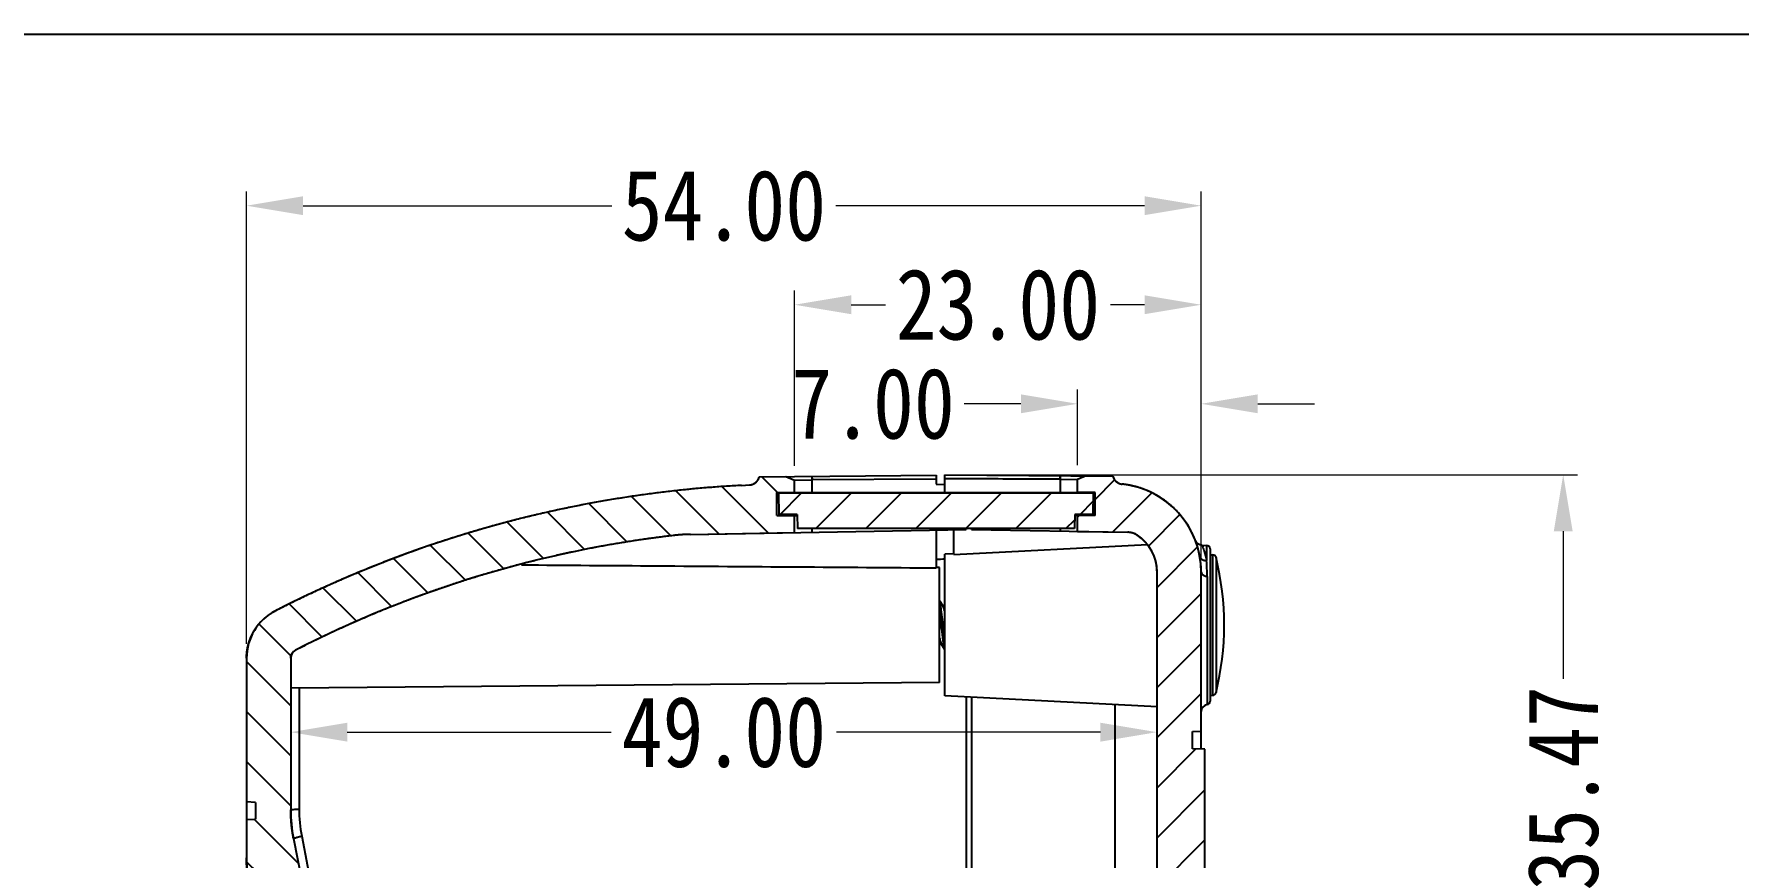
# Model space of a CAD drawing. Header units: millimetres. Extents: x -25 to 785, y -3301 to -3016.
# Drawn here: x 530.1 to 626.5, y -3062.6 to -3016 of the extents above; entities that cross this region are included whole.
import ezdxf

# ---------------------------------------------------------------- set-up
doc = ezdxf.new("R2010")
doc.units = ezdxf.units.MM
doc.layers.add('dim', color=3, linetype='Continuous', lineweight=9)
doc.styles.add('FFS', font='SIMFANG.TTF', dxfattribs={"width": 0.85})
doc.dimstyles.new('YanXiu', dxfattribs={"dimtxt": 2.5, "dimasz": 2.2, "dimexe": 1, "dimexo": 0.6, "dimgap": 0.66, "dimtad": 0, "dimzin": 1, "dimdsep": 46, "dimtxsty": 'FFS', "dimcen": 0, "dimclrd": 256, "dimclre": 131, "dimclrt": 42, "dimazin": 0, "dimtfac": 1, "dimtofl": 0, "dimtmove": 0, "dimatfit": 3, "dimfxl": 0, "dimlwd": 5, "dimlwe": 5, "dimarcsym": 0})
pattern_1 = [(45, (-955.922, -269.3517), (-1.4142136, 1.4142136), [])]

# ---------------------------------------------------------------- blocks, each defined once
blk = doc.blocks.new('*D41')
at = {"layer": 'Defpoints', "color": 0}
for p in [(0.136, 259.916), (35.112, 259.916), (42.036, 224.446)]:
    blk.add_point(p, dxfattribs=at)
at = {"layer": 'dim', "color": 131, "lineweight": 5}
for p, q in [((0.935, 259.916), (35.912, 259.916)), ((41.236, 224.446), (34.313, 224.446))]:
    blk.add_line(p, q, dxfattribs=at)
at = {"layer": 'dim', "lineweight": 5}
for p, q in [((35.112, 256.716), (35.112, 248.375)), ((35.112, 227.646), (35.112, 235.987))]:
    blk.add_line(p, q, dxfattribs=at)
at = {"layer": 'dim'}
for points in [[(34.579, 256.716), (35.646, 256.716), (35.112, 259.916)], [(34.579, 227.646), (35.646, 227.646), (35.112, 224.446)]]:
    blk.add_solid(points, dxfattribs=at)
at = {"layer": 'dim', "color": 42, "insert": (35.112, 242.181), "char_height": 4, "attachment_point": 5, "rotation": 90, "style": 'FFS'}
blk.add_mtext('35.47', dxfattribs=at)
blk = doc.blocks.new('*u4')
at = {"layer": 'Defpoints', "color": 2}
blk.add_lwpolyline([(-135.77, 94.941), (135.77, 94.941), (135.77, -94.941), (-135.77, -94.941)], close=True, dxfattribs=at)
blk = doc.blocks.new('*D8')
at = {"layer": 'Defpoints', "color": 0}
for p in [(7.636, 263.924), (7.636, 259.646), (14.636, 254.411)]:
    blk.add_point(p, dxfattribs=at)
at = {"layer": 'dim', "color": 131, "lineweight": 5}
for p, q in [((7.636, 260.446), (7.636, 264.724)), ((14.636, 255.211), (14.636, 264.724))]:
    blk.add_line(p, q, dxfattribs=at)
at = {"layer": 'dim', "lineweight": 5}
for p, q in [((4.436, 263.924), (1.236, 263.924)), ((17.836, 263.924), (21.036, 263.924))]:
    blk.add_line(p, q, dxfattribs=at)
at = {"layer": 'dim'}
for points in [[(4.436, 264.457), (4.436, 263.391), (7.636, 263.924)], [(17.836, 264.457), (17.836, 263.391), (14.636, 263.924)]]:
    blk.add_solid(points, dxfattribs=at)
at = {"layer": 'dim', "color": 42, "insert": (-3.929, 263.924), "char_height": 4, "attachment_point": 5, "style": 'FFS'}
blk.add_mtext('7.00', dxfattribs=at)
blk = doc.blocks.new('*D9')
at = {"layer": 'Defpoints', "color": 0}
for p in [(-8.364, 269.524), (-8.364, 259.616), (14.636, 254.411)]:
    blk.add_point(p, dxfattribs=at)
at = {"layer": 'dim', "color": 131, "lineweight": 5}
for p, q in [((-8.364, 260.415), (-8.364, 270.324)), ((14.636, 255.211), (14.636, 270.324))]:
    blk.add_line(p, q, dxfattribs=at)
at = {"layer": 'dim', "lineweight": 5}
for p, q in [((-5.164, 269.524), (-3.223, 269.524)), ((11.436, 269.524), (9.495, 269.524))]:
    blk.add_line(p, q, dxfattribs=at)
at = {"layer": 'dim'}
for points in [[(-5.164, 270.057), (-5.164, 268.991), (-8.364, 269.524)], [(11.436, 270.057), (11.436, 268.991), (14.636, 269.524)]]:
    blk.add_solid(points, dxfattribs=at)
at = {"layer": 'dim', "color": 42, "insert": (3.136, 269.524), "char_height": 4, "attachment_point": 5, "style": 'FFS'}
blk.add_mtext('23.00', dxfattribs=at)
blk = doc.blocks.new('*D10')
at = {"layer": 'Defpoints', "color": 0}
for p in [(-39.364, 275.124), (14.636, 254.411), (-39.364, 249.549)]:
    blk.add_point(p, dxfattribs=at)
at = {"layer": 'dim', "color": 131, "lineweight": 5}
for p, q in [((-39.364, 250.349), (-39.364, 275.924)), ((14.636, 255.211), (14.636, 275.924))]:
    blk.add_line(p, q, dxfattribs=at)
at = {"layer": 'dim', "lineweight": 5}
for p, q in [((-36.164, 275.124), (-18.696, 275.124)), ((11.436, 275.124), (-6.033, 275.124))]:
    blk.add_line(p, q, dxfattribs=at)
at = {"layer": 'dim'}
for points in [[(-36.164, 275.657), (-36.164, 274.591), (-39.364, 275.124)], [(11.436, 275.657), (11.436, 274.591), (14.636, 275.124)]]:
    blk.add_solid(points, dxfattribs=at)
at = {"layer": 'dim', "color": 42, "insert": (-12.364, 275.124), "char_height": 4, "attachment_point": 5, "style": 'FFS'}
blk.add_mtext('54.00', dxfattribs=at)
blk = doc.blocks.new('*D11')
at = {"layer": 'Defpoints', "color": 0}
for p in [(-36.864, 249.224), (12.136, 249.224), (12.136, 245.36)]:
    blk.add_point(p, dxfattribs=at)
at = {"layer": 'dim', "color": 131, "lineweight": 5}
for p, q in [((-36.864, 248.424), (-36.864, 244.56)), ((12.136, 248.424), (12.136, 244.56))]:
    blk.add_line(p, q, dxfattribs=at)
at = {"layer": 'dim', "lineweight": 5}
for p, q in [((-33.664, 245.36), (-18.733, 245.36)), ((8.936, 245.36), (-5.996, 245.36))]:
    blk.add_line(p, q, dxfattribs=at)
at = {"layer": 'dim'}
for points in [[(-33.664, 245.893), (-33.664, 244.826), (-36.864, 245.36)], [(8.936, 245.893), (8.936, 244.826), (12.136, 245.36)]]:
    blk.add_solid(points, dxfattribs=at)
at = {"layer": 'dim', "color": 42, "insert": (-12.364, 245.36), "char_height": 4, "attachment_point": 5, "style": 'FFS'}
blk.add_mtext('49.00', dxfattribs=at)
blk = doc.blocks.new('*D15')
at = {"layer": 'Defpoints', "color": 0}
for p in [(-36.708, 239.348), (1.636, 233.166), (-9.58, 217.099), (1.636, 184.666), (-11.843, 111.427)]:
    blk.add_point(p, dxfattribs=at)
at = {"layer": 'dim', "lineweight": 5}
for start, end in [(91.04548, 92.62565), (98.37435, 99.95452)]:
    blk.add_arc((1.636, 42.086), 175.372, start, end, dxfattribs=at)
at = {"layer": 'dim'}
for points in [[(-1.569, 217.962), (-1.559, 216.895), (1.636, 217.458)], [(-28.583, 214.293), (-28.777, 215.342), (-31.827, 214.236)]]:
    blk.add_solid(points, dxfattribs=at)
at = {"layer": 'dim', "color": 42, "insert": (-15.173, 216.651), "char_height": 4, "attachment_point": 5, "rotation": 5.5, "style": 'FFS'}
blk.add_mtext('11.00°', dxfattribs=at)
blk = doc.blocks.new('u96')
h = blk.add_hatch()
h.set_pattern_fill('DEFAULT__9', color=5, scale=2, angle=135, style=0, pattern_type=0)
h.set_pattern_definition([(135, (-955.922, -269.3517), (-1.4142136, -1.4142136), [])])
edge = h.paths.add_edge_path()
edge.add_line((0.136, 108.466), (0.136, 109.47))
edge.add_line((-0.364, 108.457), (0.136, 108.466))
edge.add_line((-0.364, 107.942), (-0.364, 108.457))
edge.add_line((-0.364, 107.942), (-12.024, 108.553))
edge.add_spline(control_points=[(-12.024, 108.553), (-13.456, 108.628), (-14.538, 109.569), (-14.812, 110.977)], knot_values=[0, 0, 0, 0, 1, 1, 1, 1], weights=[1, 0.858674, 0.858674, 1], degree=3, periodic=0)
edge.add_line((-16.278, 118.52), (-14.812, 110.977))
edge.add_line((-16.278, 118.52), (-15.774, 118.546))
edge.add_line((-15.774, 118.546), (-15.954, 119.477))
edge.add_line((-15.954, 119.477), (-16.469, 119.504))
edge.add_line((-17.035, 122.416), (-16.469, 119.504))
edge.add_line((-17.035, 122.416), (-16.02, 122.434))
edge.add_line((-38.367, 237.399), (-16.02, 122.434))
edge.add_line((-39.329, 237.416), (-38.367, 237.399))
edge.add_spline(control_points=[(-39.329, 237.416), (-39.353, 237.694), (-39.364, 237.973), (-39.364, 238.253)], knot_values=[0, 0, 0, 0, 1, 1, 1, 1], weights=[1, 0.999415, 0.999415, 1], degree=3, periodic=0)
edge.add_line((-39.364, 240.416), (-39.364, 238.253))
edge.add_line((-39.364, 240.416), (-38.864, 240.442))
edge.add_line((-38.864, 241.39), (-38.864, 240.442))
edge.add_line((-38.864, 241.39), (-39.364, 241.416))
edge.add_line((-39.364, 249.549), (-39.364, 241.416))
edge.add_spline(control_points=[(-39.364, 249.549), (-39.364, 250.706), (-38.761, 251.692), (-37.732, 252.22)], knot_values=[0, 0, 0, 0, 1, 1, 1, 1], weights=[1, 0.902113, 0.902113, 1], degree=3, periodic=0)
edge.add_spline(control_points=[(-11.364, 259.313), (-20.589, 258.83), (-29.51, 256.43), (-37.732, 252.22)], knot_values=[0, 0, 0, 0, 1, 1, 1, 1], weights=[1, 0.985291, 0.985291, 1], degree=3, periodic=0)
edge.add_line((-11.364, 259.313), (-10.918, 259.337))
edge.add_spline(control_points=[(-10.918, 259.337), (-10.64, 259.351), (-10.426, 259.531), (-10.364, 259.803)], knot_values=[0, 0, 0, 0, 1, 1, 1, 1], weights=[1, 0.865203, 0.865203, 1], degree=3, periodic=0)
edge.add_line((-10.364, 259.803), (-8.866, 259.816))
edge.add_line((-8.866, 259.816), (-8.364, 259.616))
edge.add_line((-8.364, 258.916), (-8.364, 259.616))
edge.add_line((-9.364, 258.916), (-8.364, 258.916))
edge.add_line((-9.364, 257.616), (-9.364, 258.916))
edge.add_line((-9.364, 257.616), (-8.364, 257.616))
edge.add_line((-8.364, 256.647), (-8.364, 257.616))
edge.add_line((-14.256, 256.544), (-8.364, 256.647))
edge.add_spline(control_points=[(-14.256, 256.544), (-14.585, 256.538), (-14.915, 256.516), (-15.242, 256.478)], knot_values=[0, 0, 0, 0, 1, 1, 1, 1], weights=[1, 0.999185, 0.999185, 1], degree=3, periodic=0)
edge.add_spline(control_points=[(-15.242, 256.478), (-22.709, 255.605), (-29.901, 253.421), (-36.592, 249.994)], knot_values=[0, 0, 0, 0, 1, 1, 1, 1], weights=[1, 0.989414, 0.989414, 1], degree=3, periodic=0)
edge.add_spline(control_points=[(-36.864, 249.549), (-36.864, 249.742), (-36.764, 249.907), (-36.592, 249.994)], knot_values=[0, 0, 0, 0, 1, 1, 1, 1], weights=[1, 0.902113, 0.902113, 1], degree=3, periodic=0)
edge.add_line((-36.864, 249.549), (-36.864, 240.969))
edge.add_spline(control_points=[(-36.708, 239.348), (-36.812, 239.882), (-36.864, 240.425), (-36.864, 240.969)], knot_values=[0, 0, 0, 0, 1, 1, 1, 1], weights=[1, 0.996931, 0.996931, 1], degree=3, periodic=0)
edge.add_line((-36.708, 239.348), (-11.843, 111.427))
edge.add_spline(control_points=[(-11.843, 111.427), (-11.797, 111.192), (-11.617, 111.035), (-11.378, 111.023)], knot_values=[0, 0, 0, 0, 1, 1, 1, 1], weights=[1, 0.858674, 0.858674, 1], degree=3, periodic=0)
edge.add_line((1.336, 110.357), (-11.378, 111.023))
edge.add_line((1.336, 109.49), (1.336, 110.357))
edge.add_line((0.136, 109.47), (1.336, 109.49))
h = blk.add_hatch()
h.set_pattern_fill('A', color=5, scale=2, angle=45, style=0, pattern_type=0)
h.set_pattern_definition(pattern_1)
edge = h.paths.add_edge_path()
edge.add_line((0.136, 107.916), (0.136, 109.42))
edge.add_line((0.136, 109.42), (1.636, 109.446))
edge.add_line((1.636, 109.446), (1.636, 110.498))
edge.add_line((9.766, 110.924), (1.636, 110.498))
edge.add_spline(control_points=[(12.136, 113.421), (12.136, 112.016), (11.169, 110.998), (9.766, 110.924)], knot_values=[0, 0, 0, 0, 1, 1, 1, 1], weights=[1, 0.816916, 0.816916, 1], degree=3, periodic=0)
edge.add_line((12.136, 113.421), (12.136, 254.411))
edge.add_spline(control_points=[(12.136, 254.411), (12.136, 255.268), (11.73, 256.022), (11.016, 256.496)], knot_values=[0, 0, 0, 0, 1, 1, 1, 1], weights=[1, 0.92066, 0.92066, 1], degree=3, periodic=0)
edge.add_spline(control_points=[(11.016, 256.496), (10.856, 256.601), (10.673, 256.658), (10.481, 256.662)], knot_values=[0, 0, 0, 0, 1, 1, 1, 1], weights=[1, 0.973328, 0.973328, 1], degree=3, periodic=0)
edge.add_line((7.636, 256.711), (10.481, 256.662))
edge.add_line((7.636, 256.711), (7.636, 257.616))
edge.add_line((8.636, 257.616), (7.636, 257.616))
edge.add_line((8.636, 257.616), (8.636, 258.916))
edge.add_line((8.636, 258.916), (7.636, 258.916))
edge.add_line((7.636, 258.916), (7.636, 259.646))
edge.add_line((8.137, 259.846), (7.636, 259.646))
edge.add_line((9.636, 259.833), (8.137, 259.846))
edge.add_spline(control_points=[(9.636, 259.833), (9.7, 259.581), (9.896, 259.411), (10.155, 259.384)], knot_values=[0, 0, 0, 0, 1, 1, 1, 1], weights=[1, 0.880203, 0.880203, 1], degree=3, periodic=0)
edge.add_spline(control_points=[(14.636, 254.411), (14.636, 257.104), (12.833, 259.105), (10.155, 259.384)], knot_values=[0, 0, 0, 0, 1, 1, 1, 1], weights=[1, 0.828608, 0.828608, 1], degree=3, periodic=0)
edge.add_line((14.636, 245.416), (14.636, 254.411))
edge.add_line((14.136, 245.407), (14.636, 245.416))
edge.add_line((14.136, 244.416), (14.136, 245.407))
edge.add_line((14.836, 244.404), (14.136, 244.416))
edge.add_line((14.836, 208.916), (14.836, 244.404))
edge.add_line((14.836, 208.916), (14.336, 208.913))
edge.add_line((14.336, 158.919), (14.336, 208.913))
edge.add_line((14.836, 158.916), (14.336, 158.919))
edge.add_line((14.836, 123.428), (14.836, 158.916))
edge.add_line((14.836, 123.428), (14.136, 123.416))
edge.add_line((14.136, 122.425), (14.136, 123.416))
edge.add_line((14.136, 122.425), (14.636, 122.416))
edge.add_line((14.636, 113.421), (14.636, 122.416))
edge.add_spline(control_points=[(14.636, 113.421), (14.636, 110.612), (12.702, 108.575), (9.897, 108.428)], knot_values=[0, 0, 0, 0, 1, 1, 1, 1], weights=[1, 0.816916, 0.816916, 1], degree=3, periodic=0)
edge.add_line((9.897, 108.428), (0.136, 107.916))
h = blk.add_hatch()
h.set_pattern_fill('DEFAULT__9', color=5, scale=2, angle=45, style=0, pattern_type=0)
h.set_pattern_definition(pattern_1)
edge = h.paths.add_edge_path()
edge.add_line((8.536, 258.866), (-9.264, 258.866))
edge.add_line((8.515, 257.666), (8.536, 258.866))
edge.add_line((8.515, 257.666), (7.486, 257.666))
edge.add_line((7.486, 257.666), (7.472, 256.866))
edge.add_line((7.472, 256.866), (-8.2, 256.866))
edge.add_line((-8.214, 257.666), (-8.2, 256.866))
edge.add_line((-8.214, 257.666), (-9.243, 257.666))
edge.add_line((-9.243, 257.666), (-9.264, 258.866))
at = {"color": 7}
for p, q in [((-10.364, 259.803), (-0.364, 259.89)), ((-10.364, 259.803), (-8.866, 259.816)), ((-8.866, 259.816), (-8.364, 259.616)), ((-8.866, 259.816), (-8.364, 259.616)), ((-8.364, 259.616), (-7.382, 259.629)), ((-8.364, 258.916), (-8.364, 259.616)), ((-8.364, 258.916), (-8.364, 259.616)), ((-7.392, 259.829), (-7.377, 259.629)), ((-0.364, 259.658), (-7.382, 259.629)), ((-7.382, 259.629), (-7.382, 258.916)), ((-0.364, 259.89), (-0.364, 259.375)), ((0.136, 258.866), (0.136, 259.916)), ((0.136, 259.916), (9.636, 259.833)), ((6.663, 259.859), (6.648, 259.659)), ((6.653, 259.659), (6.653, 258.916)), ((6.653, 259.659), (7.636, 259.646)), ((8.137, 259.846), (7.636, 259.646)), ((8.137, 259.846), (7.636, 259.646)), ((7.636, 258.916), (7.636, 259.646)), ((7.636, 258.916), (7.636, 259.646)), ((9.636, 259.833), (8.137, 259.846)), ((-11.364, 259.313), (-10.918, 259.337)), ((-11.364, 259.313), (-10.918, 259.337)), ((-9.364, 258.916), (-8.364, 258.916)), ((-9.364, 257.616), (-9.364, 258.916)), ((-9.364, 257.616), (-9.364, 258.916)), ((-9.364, 258.916), (8.636, 258.916)), ((8.536, 258.866), (-9.264, 258.866)), ((-9.243, 257.666), (-9.264, 258.866)), ((-9.243, 257.666), (-9.264, 258.866)), ((8.536, 258.866), (-9.264, 258.866)), ((-7.399, 258.916), (-7.399, 258.866)), ((-0.364, 259.375), (0.136, 259.366)), ((6.67, 258.916), (6.67, 258.866)), ((8.636, 258.916), (7.636, 258.916)), ((8.515, 257.666), (8.536, 258.866)), ((8.515, 257.666), (8.536, 258.866)), ((8.636, 257.616), (8.636, 258.916)), ((8.636, 257.616), (8.636, 258.916)), ((-9.364, 257.616), (-8.364, 257.616)), ((-9.364, 257.616), (-8.214, 257.616)), ((-8.214, 257.666), (-9.243, 257.666)), ((-8.214, 257.666), (-9.243, 257.666)), ((-8.364, 256.647), (-8.364, 257.616)), ((-8.364, 256.647), (-8.364, 257.616)), ((-8.214, 257.666), (-8.2, 256.866)), ((-8.214, 257.666), (-8.2, 256.866)), ((7.486, 257.666), (7.472, 256.866)), ((7.486, 257.666), (7.472, 256.866)), ((8.515, 257.666), (7.486, 257.666)), ((8.515, 257.666), (7.486, 257.666)), ((8.636, 257.616), (7.486, 257.616)), ((7.636, 256.711), (7.636, 257.616)), ((8.636, 257.616), (7.636, 257.616)), ((7.636, 256.711), (7.636, 257.616)), ((-14.256, 256.544), (1.336, 256.816)), ((-14.256, 256.544), (-8.364, 256.647)), ((7.472, 256.866), (-8.2, 256.866)), ((7.472, 256.866), (-8.2, 256.866)), ((-7.382, 256.866), (-7.382, 256.664)), ((-0.364, 256.786), (-0.364, 254.629)), ((0.636, 255.397), (0.636, 256.804)), ((1.336, 256.866), (1.336, 256.816)), ((1.636, 256.816), (1.636, 256.866)), ((1.636, 256.816), (10.481, 256.662)), ((6.653, 256.866), (6.653, 256.729)), ((7.636, 256.711), (10.481, 256.662)), ((0.636, 255.397), (11.596, 255.963)), ((14.689, 255.924), (14.939, 255.92)), ((14.939, 255.92), (14.939, 255.066)), ((15.136, 255.72), (15.136, 247.113)), ((-0.164, 254.666), (-0.364, 254.668)), ((-0.164, 248.167), (-0.164, 254.666)), ((0.636, 255.442), (0.136, 255.416)), ((0.136, 247.416), (0.136, 255.416)), ((15.136, 255.39), (15.282, 255.387)), ((15.282, 255.387), (15.282, 247.445)), ((15.473, 255.235), (15.473, 247.597)), ((12.136, 113.421), (12.136, 254.411)), ((12.136, 113.421), (12.136, 254.411)), ((14.636, 245.416), (14.636, 254.411)), ((14.636, 244.407), (14.636, 254.411)), ((14.969, 254.17), (14.969, 246.915)), ((0.136, 252.516), (0.015, 252.516)), ((-0.066, 251.428), (-0.068, 251.443)), ((-0.062, 251.393), (-0.066, 251.428)), ((0.037, 251.405), (0.032, 251.443)), ((-0.044, 250.316), (-0.164, 250.316)), ((-39.364, 249.549), (-39.364, 241.416)), ((-39.364, 249.549), (-39.364, 238.253)), ((-36.864, 249.549), (-36.864, 240.969)), ((-36.864, 249.549), (-36.864, 240.969)), ((-0.164, 248.166), (-36.864, 247.846)), ((-36.391, 247.85), (-36.391, 241.009)), ((12.136, 246.787), (0.136, 247.416)), ((1.336, 247.353), (1.336, 234.666)), ((1.636, 247.337), (1.636, 234.666)), ((9.766, 234.666), (9.766, 246.911)), ((15.136, 247.442), (15.282, 247.445)), ((14.136, 245.407), (14.636, 245.416)), ((14.136, 245.407), (14.636, 245.416)), ((14.136, 244.416), (14.136, 245.407)), ((14.136, 244.416), (14.136, 245.407)), ((14.836, 244.404), (14.136, 244.416)), ((14.836, 244.404), (14.136, 244.416)), ((14.836, 208.916), (14.836, 244.404)), ((14.836, 123.428), (14.836, 244.404)), ((-38.864, 241.39), (-39.364, 241.416)), ((-38.864, 241.39), (-39.364, 241.416)), ((-38.864, 241.39), (-38.864, 240.442)), ((-38.864, 241.39), (-38.864, 240.442)), ((-39.364, 240.416), (-38.864, 240.442)), ((-39.364, 240.416), (-38.864, 240.442)), ((-39.364, 240.416), (-39.364, 238.253)), ((-36.708, 239.348), (-11.843, 111.427)), ((-36.708, 239.348), (-11.843, 111.427)), ((-36.244, 239.482), (-13.01, 119.87))]:
    blk.add_line(p, q, dxfattribs=at)
for points in [[(14.679, 255.924), (14.558, 255.945), (14.408, 256.036), (14.311, 256.182)], [(0.039, 252.477), (-0.121, 252.745), (-0.164, 252.818)], [(-0.067, 250.356), (0.096, 250.08), (0.136, 250.014)]]:
    blk.add_lwpolyline(points, dxfattribs=at)
for centre, radius, start, end in [((-10.949, 259.936), 0.6, 273, 347.15818), ((10.217, 259.981), 0.6, 194.27029, 264.03985), ((-7.944, 194.05), 65.353, 93, 117.1163), ((9.636, 254.411), 5, 0, 84.03985), ((-14.081, 246.545), 10, 91, 96.66782), ((10.464, 255.662), 1, 56.47605, 89), ((-7.944, 194.05), 62.853, 96.66782, 117.1163), ((9.636, 254.411), 2.5, 0, 56.47605), ((14.936, 255.72), 0.2, 0, 89), ((-5.332, 355.012), 100.002, 272.84787, 273.13715), ((1.589, 254.173), 13.38, 359.98613, 3.82747), ((15.279, 255.187), 0.2, 13.81706, 89), ((-0.056, 251.416), 15.991, 346.18294, 13.81706), ((-36.364, 249.549), 3, 117.1163, 180), ((-36.364, 249.549), 0.5, 117.1163, 180), ((15.036, 246.521), 0.4, 99.59407, 180), ((14.936, 247.113), 0.2, 279.59407, 0), ((15.279, 247.645), 0.2, 271, 346.18294), ((-28.364, 240.969), 8.5, 180, 191), ((-28.38, 241.009), 8.011, 179.99995, 190.99246), ((-29.364, 238.253), 10, 180, 191)]:
    blk.add_arc(centre, radius, start, end, dxfattribs=at)
for points, start_tangent, end_tangent in [([(-10.918, 259.337), (-10.907, 259.338), (-10.895, 259.338), (-10.884, 259.34), (-10.872, 259.341), (-10.861, 259.343), (-10.849, 259.344), (-10.838, 259.346), (-10.826, 259.349), (-10.815, 259.351), (-10.803, 259.354), (-10.792, 259.357), (-10.78, 259.36), (-10.768, 259.364), (-10.757, 259.368), (-10.745, 259.372), (-10.734, 259.376), (-10.723, 259.381), (-10.711, 259.385), (-10.7, 259.39), (-10.689, 259.396), (-10.678, 259.401), (-10.667, 259.407), (-10.656, 259.413), (-10.645, 259.419), (-10.634, 259.425), (-10.624, 259.432), (-10.613, 259.439), (-10.603, 259.446), (-10.593, 259.454), (-10.583, 259.461), (-10.573, 259.469), (-10.563, 259.477), (-10.554, 259.485), (-10.544, 259.493), (-10.535, 259.502), (-10.526, 259.511), (-10.517, 259.52), (-10.509, 259.529), (-10.5, 259.538), (-10.492, 259.548), (-10.484, 259.557), (-10.476, 259.567), (-10.469, 259.577), (-10.461, 259.587), (-10.454, 259.597), (-10.448, 259.607), (-10.441, 259.618), (-10.434, 259.628), (-10.428, 259.639), (-10.422, 259.649), (-10.417, 259.66), (-10.411, 259.671), (-10.406, 259.681), (-10.401, 259.692), (-10.396, 259.703), (-10.392, 259.714), (-10.388, 259.725), (-10.384, 259.736), (-10.38, 259.747), (-10.376, 259.758), (-10.373, 259.769), (-10.37, 259.781), (-10.367, 259.792), (-10.364, 259.803)], (0.99863, 0.052336), (0.22226, 0.974987)), ([(-7.377, 259.629), (-7.37, 259.729), (-7.362, 259.829)], (-0.001263, 0.999999), (0.151441, 0.988466)), ([(6.653, 259.659), (4.5, 259.668), (2.329, 259.677), (0.136, 259.687)], (-0.999992, 0.003912), (-0.999989, 0.004635)), ([(6.636, 259.859), (6.643, 259.759)], (0.124403, -0.992232), (0.063551, -0.997979)), ([(6.643, 259.759), (6.648, 259.659)], (0.063551, -0.997979), (-0.005696, -0.999984)), ([(9.636, 259.833), (9.638, 259.823), (9.641, 259.812), (9.644, 259.802), (9.648, 259.792), (9.651, 259.781), (9.655, 259.771), (9.659, 259.76), (9.663, 259.75), (9.668, 259.74), (9.672, 259.73), (9.677, 259.719), (9.682, 259.709), (9.687, 259.699), (9.693, 259.689), (9.699, 259.679), (9.704, 259.669), (9.71, 259.66), (9.717, 259.65), (9.723, 259.64), (9.73, 259.631), (9.737, 259.621), (9.744, 259.612), (9.751, 259.603), (9.759, 259.594), (9.766, 259.585), (9.774, 259.576), (9.782, 259.568), (9.79, 259.559), (9.799, 259.551), (9.807, 259.543), (9.816, 259.535), (9.825, 259.527), (9.834, 259.52), (9.843, 259.512), (9.852, 259.505), (9.861, 259.498), (9.871, 259.491), (9.881, 259.484), (9.89, 259.478), (9.9, 259.472), (9.91, 259.465), (9.92, 259.46), (9.931, 259.454), (9.941, 259.448), (9.951, 259.443), (9.962, 259.438), (9.972, 259.433), (9.983, 259.429), (9.993, 259.424), (10.004, 259.42), (10.015, 259.416), (10.025, 259.413), (10.036, 259.409), (10.047, 259.406), (10.058, 259.403), (10.069, 259.4), (10.079, 259.397), (10.09, 259.395), (10.101, 259.392), (10.112, 259.39), (10.123, 259.389), (10.133, 259.387), (10.144, 259.386), (10.155, 259.384)], (0.246497, -0.969144), (0.994594, -0.103837)), ([(-11.364, 259.313), (-11.791, 259.29), (-12.217, 259.263), (-12.643, 259.234), (-13.07, 259.202), (-13.496, 259.167), (-13.922, 259.129), (-14.349, 259.088), (-14.775, 259.045), (-15.202, 258.999), (-15.628, 258.95), (-16.054, 258.898), (-16.48, 258.843), (-16.906, 258.786), (-17.331, 258.725), (-17.756, 258.662), (-18.181, 258.596), (-18.606, 258.527), (-19.031, 258.456), (-19.455, 258.381), (-19.878, 258.304), (-20.302, 258.224), (-20.724, 258.141), (-21.147, 258.055), (-21.569, 257.967), (-21.99, 257.876), (-22.411, 257.782), (-22.831, 257.685), (-23.251, 257.585), (-23.67, 257.483), (-24.088, 257.378), (-24.506, 257.27), (-24.923, 257.159), (-25.339, 257.045), (-25.754, 256.929), (-26.169, 256.81), (-26.583, 256.689), (-26.996, 256.564), (-27.408, 256.437), (-27.819, 256.307), (-28.229, 256.175), (-28.639, 256.04), (-29.047, 255.902), (-29.454, 255.762), (-29.861, 255.618), (-30.266, 255.473), (-30.67, 255.324), (-31.073, 255.173), (-31.475, 255.02), (-31.876, 254.863), (-32.275, 254.705), (-32.674, 254.543), (-33.071, 254.38), (-33.467, 254.213), (-33.861, 254.044), (-34.255, 253.873), (-34.647, 253.699), (-35.037, 253.522), (-35.427, 253.344), (-35.814, 253.162), (-36.201, 252.979), (-36.586, 252.792), (-36.969, 252.604), (-37.351, 252.413), (-37.732, 252.22)], (-0.99863, -0.052336), (-0.890083, -0.455798)), ([(14.636, 254.411), (14.635, 254.464), (14.634, 254.516), (14.633, 254.569), (14.631, 254.622), (14.629, 254.675), (14.625, 254.729), (14.622, 254.782), (14.618, 254.836), (14.613, 254.89), (14.607, 254.944), (14.601, 254.998), (14.594, 255.052), (14.587, 255.106), (14.579, 255.16), (14.571, 255.215), (14.561, 255.269), (14.552, 255.324), (14.541, 255.379), (14.53, 255.434), (14.518, 255.488), (14.506, 255.543), (14.493, 255.598), (14.479, 255.653), (14.465, 255.707), (14.45, 255.762), (14.434, 255.817), (14.418, 255.872), (14.401, 255.926), (14.383, 255.981), (14.364, 256.036), (14.345, 256.09), (14.326, 256.144), (14.305, 256.199), (14.284, 256.253), (14.262, 256.307), (14.24, 256.36), (14.217, 256.414), (14.193, 256.468), (14.169, 256.521), (14.144, 256.574), (14.118, 256.627), (14.091, 256.68), (14.064, 256.732), (14.037, 256.784), (14.008, 256.836), (13.979, 256.888), (13.949, 256.939), (13.919, 256.99), (13.888, 257.041), (13.857, 257.092), (13.824, 257.142), (13.791, 257.192), (13.758, 257.241), (13.724, 257.29), (13.689, 257.339), (13.654, 257.387), (13.618, 257.435), (13.581, 257.482), (13.544, 257.53), (13.506, 257.576), (13.468, 257.622), (13.429, 257.668), (13.39, 257.713), (13.35, 257.758), (13.31, 257.803), (13.269, 257.846), (13.227, 257.89), (13.185, 257.933), (13.143, 257.975), (13.1, 258.017), (13.056, 258.058), (13.012, 258.099), (12.968, 258.139), (12.923, 258.179), (12.878, 258.218), (12.832, 258.256), (12.786, 258.294), (12.74, 258.331), (12.693, 258.368), (12.645, 258.404), (12.598, 258.439), (12.55, 258.474), (12.501, 258.509), (12.453, 258.542), (12.404, 258.575), (12.354, 258.608), (12.305, 258.639), (12.255, 258.671), (12.204, 258.701), (12.154, 258.731), (12.103, 258.76), (12.052, 258.789), (12.001, 258.816), (11.95, 258.844), (11.898, 258.87), (11.846, 258.896), (11.794, 258.921), (11.742, 258.946), (11.69, 258.97), (11.637, 258.993), (11.585, 259.016), (11.532, 259.038), (11.479, 259.059), (11.426, 259.08), (11.373, 259.1), (11.32, 259.119), (11.267, 259.138), (11.214, 259.156), (11.16, 259.173), (11.107, 259.19), (11.054, 259.206), (11.001, 259.221), (10.947, 259.236), (10.894, 259.25), (10.841, 259.264), (10.787, 259.277), (10.734, 259.289), (10.681, 259.301), (10.628, 259.312), (10.575, 259.322), (10.522, 259.332), (10.469, 259.341), (10.417, 259.35), (10.364, 259.358), (10.311, 259.365), (10.259, 259.372), (10.207, 259.379), (10.155, 259.384)], (0, 1), (-0.994594, 0.103837)), ([(-14.256, 256.544), (-14.317, 256.543), (-14.379, 256.541), (-14.441, 256.539), (-14.503, 256.537), (-14.564, 256.534), (-14.626, 256.531), (-14.688, 256.527), (-14.75, 256.523), (-14.811, 256.519), (-14.873, 256.514), (-14.935, 256.509), (-14.996, 256.504), (-15.058, 256.498), (-15.119, 256.491), (-15.181, 256.485), (-15.242, 256.478)], (-0.999848, -0.017452), (-0.993236, -0.116113)), ([(11.016, 256.496), (11.002, 256.505), (10.987, 256.514), (10.972, 256.523), (10.956, 256.532), (10.941, 256.541), (10.925, 256.549), (10.909, 256.557), (10.893, 256.565), (10.877, 256.572), (10.861, 256.58), (10.845, 256.587), (10.828, 256.593), (10.811, 256.6), (10.795, 256.606), (10.778, 256.611), (10.761, 256.617), (10.744, 256.622), (10.726, 256.627), (10.709, 256.631), (10.692, 256.636), (10.674, 256.639), (10.657, 256.643), (10.64, 256.646), (10.622, 256.649), (10.604, 256.652), (10.587, 256.654), (10.569, 256.656), (10.552, 256.658), (10.534, 256.659), (10.517, 256.66), (10.499, 256.661), (10.481, 256.662)], (-0.833655, 0.552286), (-0.999848, 0.017452)), ([(-15.242, 256.478), (-15.588, 256.436), (-15.935, 256.393), (-16.281, 256.348), (-16.627, 256.3), (-16.973, 256.251), (-17.318, 256.2), (-17.664, 256.147), (-18.009, 256.092), (-18.355, 256.035), (-18.7, 255.976), (-19.044, 255.915), (-19.389, 255.852), (-19.733, 255.787), (-20.077, 255.721), (-20.421, 255.652), (-20.765, 255.582), (-21.108, 255.509), (-21.451, 255.435), (-21.793, 255.358), (-22.136, 255.28), (-22.477, 255.2), (-22.819, 255.118), (-23.16, 255.033), (-23.5, 254.947), (-23.84, 254.86), (-24.18, 254.77), (-24.519, 254.678), (-24.858, 254.584), (-25.196, 254.489), (-25.534, 254.392), (-25.871, 254.292), (-26.207, 254.191), (-26.543, 254.088), (-26.879, 253.983), (-27.213, 253.876), (-27.548, 253.768), (-27.881, 253.657), (-28.214, 253.545), (-28.546, 253.431), (-28.878, 253.314), (-29.209, 253.197), (-29.539, 253.077), (-29.868, 252.955), (-30.197, 252.832), (-30.525, 252.707), (-30.852, 252.58), (-31.178, 252.451), (-31.504, 252.32), (-31.829, 252.188), (-32.152, 252.054), (-32.476, 251.918), (-32.798, 251.78), (-33.119, 251.641), (-33.44, 251.5), (-33.759, 251.357), (-34.078, 251.212), (-34.395, 251.066), (-34.712, 250.918), (-35.028, 250.768), (-35.343, 250.617), (-35.657, 250.464), (-35.97, 250.309), (-36.281, 250.152), (-36.592, 249.994)], (-0.993236, -0.116113), (-0.890083, -0.455798)), ([(12.136, 254.411), (12.136, 254.43), (12.135, 254.448), (12.135, 254.467), (12.134, 254.486), (12.134, 254.504), (12.133, 254.523), (12.132, 254.541), (12.131, 254.56), (12.13, 254.579), (12.129, 254.598), (12.127, 254.616), (12.126, 254.635), (12.124, 254.654), (12.122, 254.673), (12.12, 254.692), (12.118, 254.71), (12.115, 254.729), (12.113, 254.748), (12.11, 254.767), (12.107, 254.786), (12.104, 254.805), (12.101, 254.824), (12.098, 254.842), (12.095, 254.861), (12.091, 254.88), (12.088, 254.899), (12.084, 254.918), (12.08, 254.937), (12.076, 254.956), (12.071, 254.974), (12.067, 254.993), (12.062, 255.012), (12.058, 255.031), (12.053, 255.05), (12.048, 255.068), (12.043, 255.087), (12.037, 255.106), (12.032, 255.124), (12.026, 255.143), (12.02, 255.162), (12.014, 255.18), (12.008, 255.199), (12.002, 255.217), (11.996, 255.236), (11.989, 255.254), (11.983, 255.272), (11.976, 255.291), (11.969, 255.309), (11.962, 255.327), (11.955, 255.345), (11.947, 255.364), (11.94, 255.382), (11.932, 255.4), (11.924, 255.418), (11.916, 255.436), (11.908, 255.454), (11.9, 255.471), (11.891, 255.489), (11.883, 255.507), (11.874, 255.524), (11.865, 255.542), (11.856, 255.559), (11.847, 255.577), (11.838, 255.594), (11.829, 255.611), (11.819, 255.629), (11.81, 255.646), (11.8, 255.663), (11.79, 255.68), (11.78, 255.697), (11.77, 255.714), (11.759, 255.73), (11.749, 255.747), (11.738, 255.763), (11.728, 255.78), (11.717, 255.796), (11.706, 255.813), (11.695, 255.829), (11.684, 255.845), (11.673, 255.861), (11.661, 255.877), (11.65, 255.892), (11.638, 255.908), (11.626, 255.924), (11.614, 255.939), (11.602, 255.955), (11.59, 255.97), (11.578, 255.985), (11.566, 256), (11.553, 256.015), (11.541, 256.03), (11.528, 256.045), (11.515, 256.059), (11.503, 256.074), (11.49, 256.088), (11.477, 256.103), (11.463, 256.117), (11.45, 256.131), (11.437, 256.145), (11.423, 256.159), (11.41, 256.173), (11.396, 256.186), (11.383, 256.2), (11.369, 256.213), (11.355, 256.226), (11.341, 256.239), (11.327, 256.252), (11.313, 256.265), (11.299, 256.278), (11.284, 256.29), (11.27, 256.303), (11.256, 256.315), (11.241, 256.328), (11.227, 256.34), (11.212, 256.352), (11.197, 256.364), (11.183, 256.375), (11.168, 256.387), (11.153, 256.398), (11.138, 256.41), (11.123, 256.421), (11.108, 256.432), (11.093, 256.443), (11.078, 256.454), (11.062, 256.464), (11.047, 256.475), (11.032, 256.485), (11.016, 256.496)], (0, 1), (-0.833655, 0.552286)), ([(14.68, 255.919), (14.684, 255.912), (14.7, 255.872), (14.801, 255.591)], (0.962772, 0.270315), (0.306438, -0.951891)), ([(14.801, 255.591), (14.939, 255.066)], (0.306438, -0.951891), (0.196797, -0.980444)), ([(-0.364, 254.629), (-8.218, 254.687), (-16.117, 254.745), (-23.819, 254.8)], (-0.999972, 0.007474), (-0.999975, 0.007097)), ([(14.553, 255.318), (14.622, 255.183), (14.76, 255.092), (14.939, 255.066)], (0.179945, -0.983677), (0.998784, 0.049296)), ([(14.636, 254.411), (14.679, 254.301), (14.798, 254.214), (14.969, 254.17)], (0, -1), (0.994694, -0.10288)), ([(0.032, 251.443), (-0.003, 251.745), (-0.039, 252.032), (-0.074, 252.295), (-0.109, 252.521), (-0.145, 252.703), (-0.165, 252.774)], (-0.115861, 0.993265), (-0.274727, 0.961522)), ([(-39.364, 249.549), (-39.364, 249.574), (-39.364, 249.598), (-39.364, 249.623), (-39.363, 249.648), (-39.362, 249.672), (-39.361, 249.697), (-39.359, 249.722), (-39.358, 249.747), (-39.356, 249.771), (-39.354, 249.796), (-39.352, 249.821), (-39.35, 249.846), (-39.347, 249.871), (-39.344, 249.896), (-39.341, 249.921), (-39.338, 249.946), (-39.335, 249.971), (-39.331, 249.996), (-39.327, 250.021), (-39.323, 250.046), (-39.319, 250.071), (-39.314, 250.097), (-39.309, 250.122), (-39.304, 250.147), (-39.299, 250.172), (-39.294, 250.197), (-39.288, 250.222), (-39.282, 250.247), (-39.276, 250.272), (-39.27, 250.297), (-39.263, 250.322), (-39.256, 250.347), (-39.249, 250.372), (-39.242, 250.397), (-39.235, 250.422), (-39.227, 250.447), (-39.219, 250.471), (-39.211, 250.496), (-39.203, 250.521), (-39.194, 250.545), (-39.185, 250.57), (-39.176, 250.594), (-39.167, 250.619), (-39.158, 250.643), (-39.148, 250.668), (-39.138, 250.692), (-39.128, 250.716), (-39.118, 250.74), (-39.107, 250.764), (-39.097, 250.788), (-39.086, 250.812), (-39.074, 250.836), (-39.063, 250.86), (-39.051, 250.883), (-39.04, 250.907), (-39.028, 250.93), (-39.015, 250.954), (-39.003, 250.977), (-38.99, 251), (-38.977, 251.023), (-38.964, 251.046), (-38.951, 251.069), (-38.938, 251.092), (-38.924, 251.114), (-38.91, 251.137), (-38.896, 251.159), (-38.882, 251.181), (-38.867, 251.203), (-38.853, 251.225), (-38.838, 251.247), (-38.823, 251.269), (-38.808, 251.29), (-38.792, 251.312), (-38.777, 251.333), (-38.761, 251.354), (-38.745, 251.375), (-38.729, 251.396), (-38.713, 251.416), (-38.696, 251.437), (-38.68, 251.457), (-38.663, 251.477), (-38.646, 251.497), (-38.629, 251.517), (-38.611, 251.537), (-38.594, 251.557), (-38.576, 251.576), (-38.559, 251.595), (-38.541, 251.614), (-38.523, 251.633), (-38.505, 251.652), (-38.486, 251.67), (-38.468, 251.688), (-38.449, 251.707), (-38.43, 251.725), (-38.412, 251.742), (-38.393, 251.76), (-38.373, 251.777), (-38.354, 251.795), (-38.335, 251.812), (-38.315, 251.828), (-38.296, 251.845), (-38.276, 251.861), (-38.256, 251.878), (-38.236, 251.894), (-38.216, 251.91), (-38.196, 251.925), (-38.176, 251.941), (-38.155, 251.956), (-38.135, 251.971), (-38.114, 251.986), (-38.094, 252.001), (-38.073, 252.015), (-38.052, 252.03), (-38.031, 252.044), (-38.01, 252.058), (-37.989, 252.071), (-37.968, 252.085), (-37.947, 252.098), (-37.926, 252.111), (-37.904, 252.124), (-37.883, 252.137), (-37.862, 252.149), (-37.84, 252.161), (-37.819, 252.173), (-37.797, 252.185), (-37.775, 252.197), (-37.754, 252.208), (-37.732, 252.22)], (0, 1), (0.890083, 0.455798)), ([(-0.068, 251.443), (-0.103, 251.745), (-0.139, 252.032), (-0.164, 252.224)], (-0.115861, 0.993265), (-0.137757, 0.990466)), ([(0.136, 252.161), (0.12, 252.234), (0.083, 252.37), (0.045, 252.465), (0.039, 252.477)], (-0.211721, 0.97733), (-0.451783, 0.892128)), ([(0.136, 250.057), (0.11, 250.158), (0.074, 250.349), (0.039, 250.582), (0.003, 250.85), (-0.032, 251.141), (-0.062, 251.393)], (-0.252814, 0.967515), (-0.115869, 0.993265)), ([(0.135, 250.606), (0.103, 250.85), (0.068, 251.141), (0.037, 251.405)], (-0.13852, 0.99036), (-0.115854, 0.993266)), ([(-36.864, 249.549), (-36.864, 249.558), (-36.864, 249.566), (-36.864, 249.574), (-36.863, 249.582), (-36.863, 249.591), (-36.862, 249.599), (-36.861, 249.607), (-36.86, 249.615), (-36.859, 249.624), (-36.858, 249.632), (-36.856, 249.641), (-36.854, 249.649), (-36.853, 249.657), (-36.851, 249.666), (-36.849, 249.674), (-36.846, 249.682), (-36.844, 249.691), (-36.842, 249.699), (-36.839, 249.707), (-36.836, 249.715), (-36.833, 249.724), (-36.83, 249.732), (-36.827, 249.74), (-36.823, 249.748), (-36.82, 249.756), (-36.816, 249.764), (-36.812, 249.772), (-36.808, 249.78), (-36.804, 249.787), (-36.8, 249.795), (-36.796, 249.803), (-36.791, 249.81), (-36.786, 249.818), (-36.782, 249.825), (-36.777, 249.832), (-36.772, 249.84), (-36.766, 249.847), (-36.761, 249.854), (-36.756, 249.861), (-36.75, 249.867), (-36.745, 249.874), (-36.739, 249.881), (-36.733, 249.887), (-36.727, 249.893), (-36.721, 249.9), (-36.715, 249.906), (-36.709, 249.912), (-36.702, 249.918), (-36.696, 249.924), (-36.69, 249.929), (-36.683, 249.935), (-36.676, 249.94), (-36.67, 249.945), (-36.663, 249.95), (-36.656, 249.955), (-36.649, 249.96), (-36.642, 249.965), (-36.635, 249.97), (-36.628, 249.974), (-36.621, 249.978), (-36.614, 249.983), (-36.607, 249.987), (-36.6, 249.991), (-36.592, 249.994)], (0, 1), (0.890083, 0.455798)), ([(-0.165, 250.672), (-0.148, 250.594), (-0.111, 250.46), (-0.074, 250.366), (-0.068, 250.355)], (0.211751, -0.977324), (0.453167, -0.891426)), ([(-36.864, 240.969), (-36.802, 240.989), (-36.629, 241.003), (-36.391, 241.009)], (0, 1), (0.999991, 0.004158)), ([(-36.708, 239.348), (-36.718, 239.398), (-36.727, 239.448), (-36.736, 239.498), (-36.745, 239.548), (-36.753, 239.598), (-36.761, 239.649), (-36.769, 239.699), (-36.776, 239.75), (-36.784, 239.8), (-36.79, 239.851), (-36.797, 239.901), (-36.803, 239.952), (-36.809, 240.003), (-36.815, 240.053), (-36.82, 240.104), (-36.825, 240.155), (-36.83, 240.206), (-36.834, 240.256), (-36.839, 240.307), (-36.842, 240.358), (-36.846, 240.409), (-36.849, 240.46), (-36.852, 240.511), (-36.855, 240.562), (-36.857, 240.613), (-36.859, 240.664), (-36.861, 240.715), (-36.862, 240.766), (-36.863, 240.817), (-36.864, 240.868), (-36.864, 240.919), (-36.864, 240.969)], (-0.190809, 0.981627), (0, 1)), ([(-36.708, 239.348), (-36.649, 239.38), (-36.48, 239.429), (-36.244, 239.482)], (-0.190804, 0.981628), (0.981022, 0.193896)), ([(-39.329, 237.416), (-39.338, 237.52), (-39.345, 237.625), (-39.351, 237.729), (-39.356, 237.834), (-39.359, 237.939), (-39.362, 238.043), (-39.364, 238.148), (-39.364, 238.253)], (-0.083665, 0.996494), (0, 1))]:
    blk.add_spline(points, degree=3, dxfattribs=dict(at, start_tangent=start_tangent, end_tangent=end_tangent))
at = {"layer": 'Defpoints', "xscale": 1.5, "yscale": 1.5, "zscale": 1.5}
blk.add_blockref('*u4', (0, 142.412), dxfattribs=at)
at = {"layer": 'dim'}
for base, p1, p2, picture, middle in [((-39.364, 275.124), (14.636, 254.411), (-39.364, 249.549), '*D10', (-12.364, 275.124)), ((-8.364, 269.524), (14.636, 254.411), (-8.364, 259.616), '*D9', (3.136, 269.524)), ((7.636, 263.924), (14.636, 254.411), (7.636, 259.646), '*D8', (-3.929, 263.924)), ((12.136, 245.36), (-36.864, 249.224), (12.136, 249.224), '*D11', (-12.364, 245.36))]:
    dim = blk.add_linear_dim(base=base, p1=p1, p2=p2, dimstyle='YanXiu', override={"dimtxt": 4, "dimasz": 3.2, "dimexe": 0.7996, "dimexo": 0.7996, "dimgap": 0.7996}, dxfattribs=at)
    dim.commit()
    dim.dimension.update_dxf_attribs({"geometry": picture, "text_midpoint": middle})
dim = blk.add_linear_dim(base=(35.112, 259.916), p1=(42.036, 224.446), p2=(0.136, 259.916), angle=90, dimstyle='YanXiu', override={"dimtxt": 4, "dimasz": 3.2, "dimexe": 0.7996, "dimexo": 0.7996, "dimgap": 0.7996}, dxfattribs=at)
dim.commit()
dim.dimension.update_dxf_attribs({"geometry": '*D41', "text_midpoint": (35.112, 242.181)})
dim = blk.add_angular_dim_2l(base=(-9.58, 217.099), line1=((1.636, 233.166), (1.636, 184.666)), line2=((-36.708, 239.348), (-11.843, 111.427)), dimstyle='YanXiu', override={"dimtxt": 4, "dimasz": 3.2, "dimexe": 0.7996, "dimexo": 0.7996, "dimgap": 0.7996}, dxfattribs=at)
dim.commit()
dim.dimension.update_dxf_attribs({"geometry": '*D15', "text_midpoint": (-15.173, 216.651)})

msp = doc.modelspace()

# ---------------------------------------------------------------- block references
msp.add_blockref('u96', (581.478, -3300.845))

doc.saveas('drawing.dxf')
